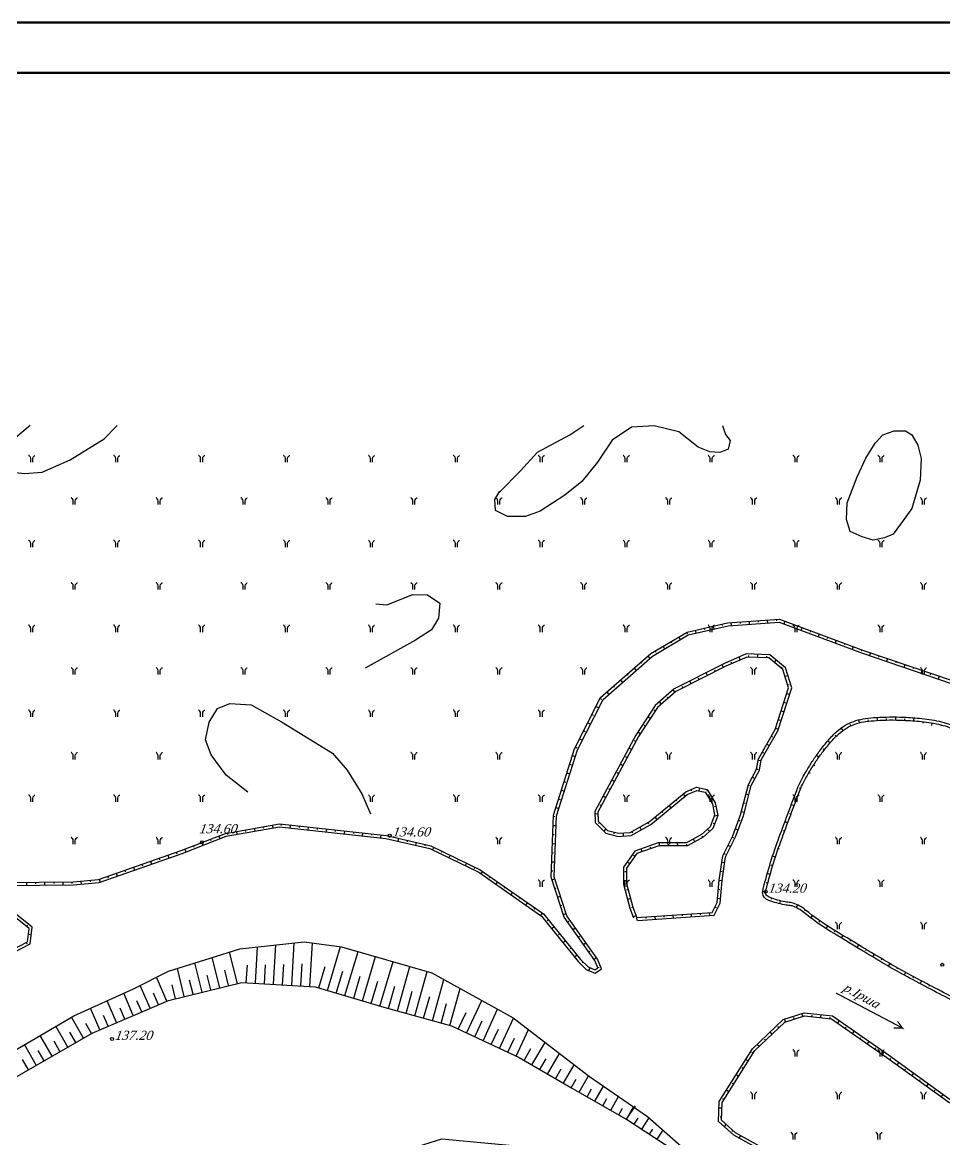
# Model space of a CAD drawing. Header units: millimetres. Extents: x 1400 to 4853, y -623 to 1865.
# Drawn here: x 2923.2 to 3014.5, y 1754.9 to 1865.5 of the extents above; entities that cross this region are included whole.
import ezdxf

# ---------------------------------------------------------------- set-up
doc = ezdxf.new("R2010")
doc.units = ezdxf.units.MM
for name, color, linetype in [('00_Північ', 7, 'Continuous'), ('00_Північ_відмітки', 7, 'Continuous'), ('01_Північ', 7, 'Continuous'), ('Річка', 7, 'Continuous')]:
    doc.layers.add(name, color=color, linetype=linetype)
doc.styles.add('universw', font='timesi.ttf', dxfattribs={"oblique": 10})

# ---------------------------------------------------------------- blocks, each defined once
blk = doc.blocks.new('403')
at = {"color": 0, "linetype": 'Continuous'}
for p, q in [((-0.45, 1.11), (-0.52, 1.11)), ((-0.38, 1.02), (-0.45, 1.11)), ((-0.31, 0.94), (-0.38, 1.02)), ((-0.21, 0.81), (-0.31, 0.94)), ((-0.17, 0.59), (-0.21, 0.81)), ((-0.17, 0), (-0.17, 0.59)), ((0.17, 0.59), (0.21, 0.81)), ((0.17, 0), (0.17, 0.59)), ((0.21, 0.81), (0.31, 0.94)), ((0.31, 0.94), (0.38, 1.02)), ((0.38, 1.02), (0.45, 1.11)), ((0.45, 1.11), (0.52, 1.11))]:
    blk.add_line(p, q, dxfattribs=at)

msp = doc.modelspace()

# ---------------------------------------------------------------- linework, layer by layer
at = {"lineweight": 50}
for points in [[(3351.713, 1865.4673), (3351.713, 1261.4673), (2485.713, 1261.4673), (2485.713, 1865.4673)], [(3346.713, 1860.4673), (3346.713, 1266.4673), (2505.713, 1266.4673), (2505.713, 1860.4673)]]:
    msp.add_lwpolyline(points, close=True, dxfattribs=at)
at = {"layer": '00_Північ', "linetype": 'Continuous'}
for p, q in [((2993.3058, 1806.0882), (2993.3263, 1805.7889)), ((2995.1015, 1806.2114), (2995.1221, 1805.9121)), ((2996.8973, 1806.3346), (2996.9179, 1806.0353)), ((2998.6588, 1806.2206), (2998.5544, 1805.9394)), ((2989.7884, 1805.3379), (2989.855, 1805.0454)), ((2991.5435, 1805.7376), (2991.6101, 1805.4451)), ((3000.3462, 1805.594), (3000.2418, 1805.3127)), ((3002.0336, 1804.9673), (3001.9292, 1804.6861)), ((2988.1441, 1804.66), (2988.2968, 1804.4017)), ((3003.721, 1804.3406), (3003.6166, 1804.0594)), ((2985.0868, 1802.7705), (2985.2846, 1802.5449)), ((2986.5946, 1803.744), (2986.7473, 1803.4857)), ((2995.9736, 1802.6461), (2995.9831, 1802.946)), ((3005.4084, 1803.714), (3005.3039, 1803.4327)), ((3007.1024, 1803.1058), (3007.0057, 1802.8218)), ((2992.5924, 1801.6554), (2992.4576, 1801.9234)), ((2994.2348, 1802.3912), (2994.1142, 1802.6659)), ((2997.6071, 1802.1544), (2997.7995, 1802.3846)), ((3008.8064, 1802.5259), (3008.7097, 1802.2419)), ((3010.5104, 1801.946), (3010.4138, 1801.662)), ((2983.7335, 1801.5836), (2983.9313, 1801.3581)), ((2990.9846, 1800.8462), (2990.8497, 1801.1142)), ((2998.6601, 1800.7809), (2998.9464, 1800.8705)), ((3012.2145, 1801.3661), (3012.1178, 1801.0821)), ((3013.9185, 1800.7862), (3013.8218, 1800.5022)), ((2982.3802, 1800.3968), (2982.578, 1800.1713)), ((2987.7833, 1799.2065), (2987.5854, 1799.432)), ((2989.3767, 1800.0371), (2989.2418, 1800.3051)), ((2981.0269, 1799.21), (2981.2247, 1798.9844)), ((2998.8388, 1799.0651), (2999.1241, 1798.9722)), ((2979.9714, 1797.7919), (2980.2389, 1797.656)), ((2986.4301, 1798.0195), (2986.2323, 1798.245)), ((2998.2815, 1797.3535), (2998.5667, 1797.2606)), ((2979.1565, 1796.1869), (2979.424, 1796.0511)), ((2985.3381, 1796.6055), (2985.0872, 1796.77)), ((3006.03, 1796.1791), (3005.955, 1796.4695)), ((3007.8124, 1796.411), (3007.7941, 1796.7104)), ((3009.6114, 1796.4527), (3009.6161, 1796.7526)), ((3011.409, 1796.3644), (3011.4313, 1796.6635)), ((3013.1968, 1796.162), (3013.1509, 1795.9028)), ((2984.3515, 1795.1), (2984.1006, 1795.2644)), ((2997.7242, 1795.642), (2998.0094, 1795.5491)), ((3004.4054, 1795.4279), (3004.2313, 1795.6722)), ((2978.3416, 1794.5819), (2978.6091, 1794.4461)), ((2996.8578, 1794.0674), (2997.1182, 1793.9184)), ((3003.1107, 1794.1844), (3002.8814, 1794.3779)), ((2977.6327, 1792.9334), (2977.9185, 1792.8422)), ((2983.4769, 1793.528), (2983.2123, 1793.6694)), ((3002.0055, 1792.7644), (3001.7605, 1792.9375)), ((2982.629, 1791.9403), (2982.3644, 1792.0816)), ((2996.0078, 1792.4891), (2996.3031, 1792.4364)), ((2977.0854, 1791.2186), (2977.3712, 1791.1274)), ((2995.4268, 1790.8092), (2995.6911, 1790.6673)), ((3001.0326, 1791.2505), (3001.1454, 1791.1838)), ((2976.5381, 1789.5039), (2976.8239, 1789.4127)), ((2981.7811, 1790.3525), (2981.5165, 1790.4938)), ((2990.1933, 1789.744), (2990.1305, 1789.4506)), ((3000.2078, 1789.6533), (3000.0892, 1789.6993)), ((2980.9332, 1788.7647), (2980.6686, 1788.906)), ((2988.5718, 1789.1346), (2988.7626, 1788.9032)), ((2991.4911, 1788.7125), (2991.2357, 1788.5552)), ((2994.7948, 1789.1377), (2995.0854, 1789.0632)), ((2975.9908, 1787.7891), (2976.2766, 1787.6979)), ((2987.1831, 1787.9894), (2987.3739, 1787.758)), ((2994.348, 1787.3941), (2994.6386, 1787.3196)), ((2999.5627, 1787.9729), (2999.2823, 1788.0794)), ((2980.1675, 1787.1572), (2979.8676, 1787.1509)), ((2985.7943, 1786.8442), (2985.9852, 1786.6128)), ((2992.0059, 1787.0129), (2991.661, 1786.9465)), ((2998.9292, 1786.2881), (2998.648, 1786.3927)), ((2944.3903, 1785.4257), (2944.4422, 1785.1302)), ((2946.1633, 1785.7367), (2946.2151, 1785.4412)), ((2947.9362, 1786.0478), (2947.988, 1785.7523)), ((2949.719, 1786.0606), (2949.6869, 1785.7623)), ((2951.5087, 1785.868), (2951.4766, 1785.5697)), ((2953.2983, 1785.6754), (2953.2662, 1785.3772)), ((2955.088, 1785.4829), (2955.0559, 1785.1846)), ((2956.8777, 1785.2903), (2956.8456, 1784.992)), ((2958.6673, 1785.0977), (2958.6353, 1784.7994)), ((2975.7096, 1786.0278), (2976.0094, 1786.0166)), ((2980.9408, 1785.6714), (2980.7287, 1785.4592)), ((2982.6426, 1785.2733), (2982.6617, 1784.9739)), ((2984.3007, 1785.8515), (2984.4487, 1785.5906)), ((2991.2088, 1785.4389), (2991.0076, 1785.6614)), ((2993.7507, 1785.6978), (2994.0316, 1785.5924)), ((2940.9764, 1784.3308), (2941.0851, 1784.0512)), ((2942.6542, 1784.9829), (2942.7629, 1784.7032)), ((2960.4318, 1784.7573), (2960.3635, 1784.4652)), ((2962.1844, 1784.3469), (2962.116, 1784.0548)), ((2975.6423, 1784.229), (2975.9421, 1784.2178)), ((2986.2448, 1783.9957), (2986.2424, 1784.2957)), ((2988.0447, 1784.0099), (2988.0423, 1784.3099)), ((2989.7438, 1784.4151), (2989.6007, 1784.6788)), ((2993.0166, 1784.0569), (2993.2849, 1783.9226)), ((2998.3072, 1784.599), (2998.2671, 1784.6136)), ((2937.6043, 1783.0718), (2937.7033, 1782.7886)), ((2939.2987, 1783.6788), (2939.4074, 1783.3992)), ((2963.9131, 1783.8688), (2963.7825, 1783.5987)), ((2965.5337, 1783.0854), (2965.4031, 1782.8153)), ((2984.5419, 1783.4241), (2984.4427, 1783.7073)), ((2997.7184, 1782.8981), (2997.4332, 1782.9909)), ((2934.2059, 1781.8839), (2934.3049, 1781.6007)), ((2935.9051, 1782.4779), (2936.0041, 1782.1947)), ((2967.1543, 1782.3021), (2967.0237, 1782.032)), ((2975.575, 1782.4303), (2975.8748, 1782.4191)), ((2983.2857, 1782.2372), (2983.0422, 1782.4123)), ((2992.4082, 1782.386), (2992.7054, 1782.3448)), ((2930.8075, 1780.6961), (2930.9065, 1780.4129)), ((2932.5067, 1781.29), (2932.6057, 1781.0068)), ((2968.7517, 1781.4792), (2968.5799, 1781.2333)), ((2975.6051, 1780.6452), (2975.8902, 1780.7385)), ((2997.194, 1781.1763), (2996.9054, 1781.2583)), ((2923.6223, 1780.3996), (2923.6244, 1780.0996)), ((2925.4222, 1780.4125), (2925.4244, 1780.1125)), ((2927.2222, 1780.4254), (2927.2243, 1780.1254)), ((2929.0183, 1780.5097), (2929.0478, 1780.2112)), ((2970.2273, 1780.4484), (2970.0556, 1780.2025)), ((2982.9756, 1780.5371), (2982.6756, 1780.5371)), ((2992.1619, 1780.6029), (2992.4604, 1780.5731)), ((2971.703, 1779.4176), (2971.5312, 1779.1717)), ((2976.1649, 1778.9345), (2976.4501, 1779.0278)), ((2983.3729, 1778.7897), (2983.0832, 1778.7117)), ((2991.9827, 1778.8119), (2992.2812, 1778.782)), ((2996.7374, 1779.4354), (2996.4396, 1779.4718)), ((2998.1726, 1778.5759), (2998.101, 1778.2846)), ((2973.1786, 1778.3868), (2973.0068, 1778.1409)), ((2974.6542, 1777.3561), (2974.4824, 1777.1101)), ((2976.7248, 1777.2238), (2977.0099, 1777.3171)), ((2991.1687, 1777.3988), (2991.1893, 1777.0995)), ((2999.912, 1778.1566), (2999.7798, 1777.8873)), ((2983.9311, 1777.081), (2983.651, 1776.9736)), ((2983.9857, 1776.9037), (2984.0063, 1776.6045)), ((2985.7814, 1777.0275), (2985.8021, 1776.7282)), ((2987.5772, 1777.1513), (2987.5978, 1776.852)), ((2989.3729, 1777.275), (2989.3936, 1776.9758)), ((3001.3764, 1777.1171), (3001.195, 1776.8781)), ((2923.8151, 1775.2667), (2924.1128, 1775.2295)), ((2975.8197, 1775.9912), (2975.5871, 1775.8017)), ((2977.6892, 1775.7167), (2977.934, 1775.8901)), ((3002.851, 1776.0857), (3002.6888, 1775.8334)), ((3004.3846, 1775.1434), (3004.2288, 1774.887)), ((2946.2741, 1770.4179), (2946.49, 1774.0017)), ((2948.0708, 1770.3097), (2948.3053, 1774.201)), ((2949.8676, 1770.2014), (2950.1205, 1774.4002)), ((2951.6643, 1770.0932), (2951.9236, 1774.3971)), ((2953.4103, 1769.6972), (2954.7018, 1774.0372)), ((2976.9569, 1774.5959), (2976.7244, 1774.4064)), ((2978.7297, 1774.2479), (2978.9745, 1774.4213)), ((3005.9243, 1774.2109), (3005.7693, 1773.9541)), ((2942.742, 1769.9604), (2942.0037, 1772.9554)), ((2944.4896, 1770.3912), (2943.725, 1773.493)), ((2955.1355, 1769.1838), (2956.4351, 1773.5509)), ((2956.8607, 1768.6704), (2958.1645, 1773.0514)), ((2978.0941, 1773.2007), (2977.8616, 1773.0112)), ((2979.7701, 1772.779), (2980.0149, 1772.9524)), ((3007.4674, 1773.2843), (3007.3136, 1773.0267)), ((2939.2466, 1769.0987), (2938.5609, 1771.8802)), ((2940.9943, 1769.5296), (2940.2823, 1772.4178)), ((2958.586, 1768.157), (2959.8939, 1772.552)), ((2960.3182, 1767.668), (2961.5437, 1772.0755)), ((2979.3691, 1771.9538), (2979.2475, 1771.6795)), ((3009.0156, 1772.3662), (3008.8646, 1772.107)), ((2937.5078, 1768.6413), (2936.4941, 1771.003)), ((2962.0524, 1767.1858), (2963.2731, 1771.576)), ((2963.7866, 1766.7036), (2964.9207, 1770.7825)), ((3010.5854, 1771.4855), (3010.4429, 1771.2215)), ((2935.8538, 1767.9313), (2934.8843, 1770.1901)), ((2965.5208, 1766.2214), (2966.5395, 1769.8849)), ((3012.1722, 1770.6358), (3012.0314, 1770.371)), ((3013.764, 1769.7955), (3013.7476, 1769.7642)), ((2932.5456, 1766.5114), (2931.617, 1768.6748)), ((2934.1997, 1767.2214), (2933.2569, 1769.4179)), ((2967.1613, 1765.4847), (2968.6597, 1768.7094)), ((2930.8915, 1765.8015), (2929.9772, 1767.9318)), ((2968.7936, 1764.7262), (2970.2379, 1767.8343)), ((3000.4313, 1767.143), (3000.3407, 1767.429)), ((2929.2871, 1764.9922), (2928.101, 1767.0548)), ((2970.426, 1763.9677), (2971.8138, 1766.9542)), ((2998.7154, 1766.5992), (2998.6248, 1766.8852)), ((3002.2149, 1767.0131), (3002.2468, 1767.3114)), ((3003.8734, 1766.4711), (3004.0453, 1766.7169)), ((2926.1664, 1763.1975), (2924.9905, 1765.2422)), ((2927.7267, 1764.0949), (2926.5457, 1766.1485)), ((2972.0584, 1763.2092), (2973.2762, 1765.83)), ((2997.3939, 1765.3892), (2997.1868, 1765.6063)), ((3005.3483, 1765.4393), (3005.5202, 1765.6851)), ((2924.606, 1762.3002), (2923.4352, 1764.336)), ((2973.6276, 1762.3297), (2974.9279, 1764.5602)), ((2996.0915, 1764.1466), (2995.8844, 1764.3637)), ((3006.8232, 1764.4075), (3006.9952, 1764.6533)), ((2975.1826, 1761.4232), (2976.3667, 1763.4542)), ((3008.2981, 1763.3757), (3008.4701, 1763.6215)), ((2976.7377, 1760.5166), (2977.8054, 1762.3481)), ((2995.0239, 1762.7127), (2994.7697, 1762.8719)), ((3009.7629, 1762.3295), (3009.9382, 1762.5729)), ((2978.2985, 1759.62), (2979.2258, 1761.2562)), ((2994.0684, 1761.1872), (2993.8142, 1761.3464)), ((3011.2233, 1761.2773), (3011.3987, 1761.5207)), ((2979.8644, 1758.7324), (2980.7119, 1760.2276)), ((2993.1129, 1759.6617), (2992.8587, 1759.821)), ((3012.6837, 1760.2251), (3012.8591, 1760.4685)), ((2981.4304, 1757.8449), (2982.2014, 1759.2051)), ((3014.1441, 1759.1729), (3014.3195, 1759.4163)), ((2982.9963, 1756.9573), (2983.873, 1758.2964)), ((2982.9963, 1756.9573), (2983.6909, 1758.1827)), ((2992.4332, 1758.0509), (2992.1335, 1758.0631)), ((2984.5023, 1755.9714), (2985.2352, 1757.091)), ((2992.8445, 1756.4574), (2992.6445, 1756.2338)), ((2986.0083, 1754.9855), (2986.5975, 1755.8856)), ((2994.2554, 1755.3544), (2994.1087, 1755.0926))]:
    msp.add_line(p, q, dxfattribs=at)
at = {"layer": '00_Північ', "color": 250, "linetype": 'Continuous'}
for p, q in [((2994.2037, 1806.1498), (2994.2139, 1806.0002)), ((2995.9994, 1806.273), (2996.0097, 1806.1233)), ((2997.7952, 1806.3962), (2997.8055, 1806.2465)), ((2988.9189, 1805.118), (2988.9952, 1804.9889)), ((2990.6659, 1805.5377), (2990.6992, 1805.3915)), ((2992.421, 1805.9374), (2992.4543, 1805.7911)), ((2999.5025, 1805.9073), (2999.4503, 1805.7667)), ((3001.1899, 1805.2806), (3001.1377, 1805.14)), ((2987.3694, 1804.202), (2987.4457, 1804.0729)), ((3002.8773, 1804.654), (3002.8251, 1804.5133)), ((3004.5647, 1804.0273), (3004.5125, 1803.8867)), ((2985.8199, 1803.286), (2985.8962, 1803.1568)), ((2995.0741, 1802.6745), (2995.0788, 1802.8244)), ((2996.8732, 1802.6177), (2996.8779, 1802.7676)), ((3006.2521, 1803.4006), (3006.1999, 1803.26)), ((3007.9544, 1802.8158), (3007.906, 1802.6738)), ((2984.4101, 1802.1771), (2984.509, 1802.0643)), ((2993.4108, 1802.0293), (2993.3505, 1802.1666)), ((2998.2978, 1801.5773), (2998.394, 1801.6924)), ((3009.6584, 1802.2359), (3009.6101, 1802.0939)), ((3011.3624, 1801.656), (3011.3141, 1801.514)), ((2983.0568, 1800.9902), (2983.1557, 1800.8774)), ((2990.1806, 1800.4417), (2990.1132, 1800.5756)), ((2991.7885, 1801.2508), (2991.7211, 1801.3848)), ((3013.0665, 1801.0762), (3013.0181, 1800.9342)), ((2981.7035, 1799.8034), (2981.8024, 1799.6906)), ((2988.5728, 1799.6325), (2988.5053, 1799.7665)), ((2998.9287, 1799.9219), (2999.0718, 1799.9667)), ((2980.3788, 1798.5944), (2980.5126, 1798.5264)), ((2987.1067, 1798.613), (2987.0078, 1798.7258)), ((2985.8315, 1797.3583), (2985.706, 1797.4405)), ((2998.5602, 1798.2093), (2998.7028, 1798.1629)), ((2979.5639, 1796.9894), (2979.6977, 1796.9215)), ((2998.0028, 1796.4978), (2998.1455, 1796.4513)), ((3006.9159, 1796.333), (3006.8987, 1796.482)), ((3008.7115, 1796.4488), (3008.708, 1796.5988)), ((3010.5108, 1796.4212), (3010.5186, 1796.571)), ((3012.3057, 1796.2871), (3012.2903, 1796.1394)), ((2978.7491, 1795.3844), (2978.8828, 1795.3165)), ((2984.8448, 1795.8528), (2984.7194, 1795.935)), ((3005.183, 1795.8784), (3005.1201, 1796.0146)), ((3014.0767, 1795.974), (3014.0492, 1795.8646)), ((2983.9009, 1794.3219), (2983.7686, 1794.3926)), ((2997.3048, 1794.8486), (2997.435, 1794.7741)), ((3003.7184, 1794.8477), (3003.614, 1794.9555)), ((2977.9342, 1793.7794), (2978.068, 1793.7115)), ((2983.053, 1792.7341), (2982.9207, 1792.8048)), ((2996.4109, 1793.2862), (2996.5411, 1793.2117)), ((3002.5433, 1793.4859), (3002.4251, 1793.5783)), ((2977.3591, 1792.076), (2977.502, 1792.0304)), ((3001.504, 1792.0171), (3001.6237, 1791.9404)), ((2982.2051, 1791.1464), (2982.0728, 1791.217)), ((2995.8495, 1791.6032), (2995.9971, 1791.5768)), ((2976.8118, 1790.3613), (2976.9547, 1790.3157)), ((2981.3572, 1789.5586), (2981.2249, 1789.6292)), ((2989.3482, 1789.5724), (2989.4073, 1789.4345)), ((2991.0192, 1789.4789), (2990.8875, 1789.3978)), ((2995.0182, 1790.0095), (2995.1636, 1789.9723)), ((3000.586, 1790.4692), (3000.5905, 1790.4667)), ((2976.2645, 1788.6465), (2976.4074, 1788.6009)), ((2987.8774, 1788.562), (2987.9728, 1788.4463)), ((2999.8838, 1788.8137), (2999.7622, 1788.8603)), ((2980.5093, 1787.9708), (2980.377, 1788.0414)), ((2986.4887, 1787.4168), (2986.5841, 1787.3011)), ((2991.8358, 1787.8967), (2991.6885, 1787.8683)), ((2994.5714, 1788.2659), (2994.7167, 1788.2286)), ((2948.8242, 1786.1569), (2948.8081, 1786.0078)), ((2975.7432, 1786.9271), (2975.8931, 1786.9215)), ((2980.3042, 1786.3076), (2980.1981, 1786.2015)), ((2985.0835, 1786.2956), (2985.1575, 1786.1651)), ((2991.6876, 1786.1714), (2991.5474, 1786.2246)), ((2994.0669, 1786.5404), (2994.2073, 1786.4877)), ((2999.2445, 1787.131), (2999.1041, 1787.1838)), ((2943.5039, 1785.2701), (2943.5298, 1785.1224)), ((2945.2768, 1785.5812), (2945.3027, 1785.4334)), ((2947.0497, 1785.8923), (2947.0756, 1785.7445)), ((2950.6138, 1785.9643), (2950.5978, 1785.8152)), ((2952.4035, 1785.7717), (2952.3875, 1785.6226)), ((2954.1932, 1785.5792), (2954.1771, 1785.43)), ((2955.9828, 1785.3866), (2955.9668, 1785.2374)), ((2957.7725, 1785.194), (2957.7565, 1785.0449)), ((2975.6759, 1785.1284), (2975.8258, 1785.1228)), ((2981.757, 1785.3507), (2981.7199, 1785.2054)), ((2983.5178, 1785.4075), (2983.5919, 1785.277)), ((2998.6167, 1785.4441), (2998.5207, 1785.4794)), ((2940.1376, 1784.0048), (2940.1919, 1783.865)), ((2941.8153, 1784.6568), (2941.8696, 1784.517)), ((2959.5555, 1784.9625), (2959.5213, 1784.8164)), ((2961.3081, 1784.5521), (2961.2739, 1784.406)), ((2963.0607, 1784.1417), (2963.0265, 1783.9957)), ((2987.1447, 1784.0028), (2987.1436, 1784.1528)), ((2988.9447, 1784.017), (2988.9435, 1784.1693)), ((2990.5349, 1784.8443), (2990.4633, 1784.9761)), ((2993.4193, 1784.8618), (2993.5535, 1784.7946)), ((2938.4539, 1783.3688), (2938.5034, 1783.2272)), ((2964.7234, 1783.4771), (2964.6581, 1783.3421)), ((2975.6086, 1783.3297), (2975.7585, 1783.3241)), ((2983.8112, 1782.9678), (2983.6894, 1783.0554)), ((2985.3913, 1783.7217), (2985.3417, 1783.8632)), ((2992.6139, 1783.252), (2992.7481, 1783.1849)), ((2998.0049, 1783.7513), (2998.0882, 1783.7224)), ((2935.0555, 1782.1809), (2935.105, 1782.0393)), ((2936.7547, 1782.7748), (2936.8042, 1782.6332)), ((2966.344, 1782.6938), (2966.2787, 1782.5587)), ((2967.9646, 1781.9104), (2967.8993, 1781.7754)), ((2997.4481, 1782.0396), (2997.3046, 1782.0834)), ((2931.6571, 1780.9931), (2931.7066, 1780.8515)), ((2933.3563, 1781.587), (2933.4058, 1781.4454)), ((2969.4895, 1780.9638), (2969.4036, 1780.8408)), ((2975.5413, 1781.5309), (2975.6912, 1781.5253)), ((2982.9756, 1781.4371), (2982.8256, 1781.4371)), ((2992.2847, 1781.4945), (2992.4333, 1781.4739)), ((2924.5222, 1780.406), (2924.5233, 1780.2561)), ((2926.3222, 1780.4189), (2926.3233, 1780.2689)), ((2928.1221, 1780.4318), (2928.1232, 1780.2818)), ((2929.914, 1780.5982), (2929.9287, 1780.4489)), ((2970.9652, 1779.933), (2970.8793, 1779.8101)), ((2975.885, 1779.7899), (2976.0276, 1779.8365)), ((2983.1388, 1779.6587), (2982.9939, 1779.6197)), ((2992.0723, 1779.7074), (2992.2216, 1779.6925)), ((2996.9562, 1780.3083), (2996.8111, 1780.3466)), ((2972.4408, 1778.9022), (2972.3549, 1778.7793)), ((2997.3115, 1778.8363), (2997.2606, 1778.6952)), ((2999.057, 1778.4127), (2999.0593, 1778.4342)), ((2973.9164, 1777.8715), (2973.8305, 1777.7485)), ((2976.4449, 1778.0791), (2976.5874, 1778.1258)), ((2983.6091, 1777.9214), (2983.469, 1777.8677)), ((2990.2708, 1777.3369), (2990.2811, 1777.1873)), ((2991.7261, 1777.9634), (2991.8612, 1777.8983)), ((3000.67, 1777.6748), (3000.5761, 1777.5578)), ((2975.251, 1776.6888), (2975.1348, 1776.594)), ((2977.169, 1776.4511), (2977.2914, 1776.5378)), ((2984.8836, 1776.9656), (2984.8939, 1776.816)), ((2986.6793, 1777.0894), (2986.6896, 1776.9397)), ((2988.4751, 1777.2132), (2988.4854, 1777.0635)), ((3002.1037, 1776.5871), (3002.0177, 1776.4642)), ((2923.6345, 1776.041), (2923.7282, 1776.1582)), ((2976.3883, 1775.2936), (2976.272, 1775.1988)), ((3003.6159, 1775.6114), (3003.5378, 1775.4834)), ((2923.6107, 1774.4384), (2923.6795, 1774.3051)), ((2978.2094, 1774.9823), (2978.3318, 1775.069)), ((3005.154, 1774.6765), (3005.0763, 1774.5482)), ((2977.5255, 1773.8983), (2977.4092, 1773.8036)), ((2979.2499, 1773.5134), (2979.3723, 1773.6002)), ((3006.6953, 1773.7467), (3006.618, 1773.6181)), ((2945.3757, 1770.472), (2945.479, 1772.1871)), ((2947.1725, 1770.3638), (2947.285, 1772.2326)), ((2948.9692, 1770.2556), (2949.0911, 1772.2781)), ((2950.766, 1770.1473), (2950.8971, 1772.3236)), ((2952.5477, 1769.9539), (2953.1727, 1772.0541)), ((2978.6893, 1772.5271), (2978.5832, 1772.421)), ((2980.1341, 1771.9601), (2980.2737, 1772.0151)), ((3008.2407, 1772.8238), (3008.1641, 1772.6948)), ((3009.7969, 1771.9194), (3009.7235, 1771.7886)), ((2940.1204, 1769.3142), (2939.771, 1770.7316)), ((2941.8681, 1769.745), (2941.5055, 1771.2158)), ((2943.6158, 1770.1758), (2943.2401, 1771.7)), ((2954.2729, 1769.4405), (2954.9217, 1771.6206)), ((2955.9981, 1768.9271), (2956.649, 1771.1141)), ((3011.3782, 1771.0595), (3011.3074, 1770.9273)), ((2938.3727, 1768.8833), (2938.0365, 1770.2474)), ((2957.7233, 1768.4137), (2958.3763, 1770.6077)), ((2959.4511, 1767.9091), (2960.065, 1770.1171)), ((2961.1853, 1767.4269), (2961.7969, 1769.6263)), ((3012.9675, 1770.2145), (3012.8975, 1770.0819)), ((2935.0267, 1767.5763), (2934.5518, 1768.6829)), ((2936.6808, 1768.2863), (2936.185, 1769.4414)), ((2962.9195, 1766.9447), (2963.5154, 1769.088)), ((2933.3727, 1766.8664), (2932.9048, 1767.9564)), ((2964.6537, 1766.4625), (2965.1919, 1768.3981)), ((2966.3451, 1765.864), (2967.1078, 1767.5054)), ((2930.0673, 1765.4409), (2929.4898, 1766.4451)), ((2931.7186, 1766.1564), (2931.2578, 1767.2299)), ((2967.9775, 1765.1055), (2968.7131, 1766.6887)), ((2999.5734, 1766.8711), (2999.5281, 1767.0141)), ((3001.32, 1767.1089), (3001.336, 1767.2581)), ((3003.1098, 1766.9173), (3003.1258, 1767.0664)), ((2928.5069, 1764.5435), (2927.9151, 1765.5726)), ((2969.6098, 1764.3469), (2970.3184, 1765.8719)), ((2998.045, 1766.0105), (2997.9415, 1766.119)), ((3004.6108, 1765.9552), (3004.6968, 1766.0781)), ((2926.9466, 1763.6462), (2926.3573, 1764.6708)), ((2971.2422, 1763.5884), (2971.8936, 1764.9902)), ((2996.7427, 1764.7679), (2996.6391, 1764.8765)), ((3006.0857, 1764.9234), (3006.1717, 1765.0463)), ((2925.3862, 1762.7488), (2924.7995, 1763.769)), ((2972.8501, 1762.783), (2973.5293, 1763.9481)), ((2974.4051, 1761.8765), (2975.0262, 1762.9418)), ((2995.5016, 1763.4754), (2995.3745, 1763.555)), ((3007.5607, 1763.8916), (3007.6466, 1764.0145)), ((3009.0326, 1762.8556), (3009.1203, 1762.9773)), ((2923.8258, 1761.8515), (2923.2417, 1762.8672)), ((2975.9602, 1760.9699), (2976.5231, 1761.9355)), ((2994.5462, 1761.9499), (2994.419, 1762.0295)), ((3010.4931, 1761.8034), (3010.5808, 1761.9251)), ((2977.5155, 1760.0638), (2978.0104, 1760.937)), ((3011.9535, 1760.7512), (3012.0412, 1760.8729)), ((2979.0814, 1759.1762), (2979.5243, 1759.9575)), ((2993.5907, 1760.4244), (2993.4636, 1760.5041)), ((3013.4139, 1759.699), (3013.5016, 1759.8207)), ((2980.6474, 1758.2887), (2981.052, 1759.0025)), ((2992.6352, 1758.899), (2992.5081, 1758.9786)), ((2982.2133, 1757.4011), (2982.5797, 1758.0475)), ((2983.7493, 1756.4643), (2984.1517, 1757.079)), ((2992.3965, 1757.1516), (2992.2466, 1757.1578)), ((2985.2553, 1755.4785), (2985.5858, 1755.9834)), ((2993.5154, 1755.8575), (2993.4154, 1755.7457))]:
    msp.add_line(p, q, dxfattribs=at)
at = {"layer": '00_Північ', "linetype": 'Continuous', "flags": 128}
for points in [[(2924.0065, 1825.5981), (2921.7345, 1823.6639), (2920.8571, 1822.922), (2920.9245, 1821.6404), (2921.5995, 1821.0334), (2923.4218, 1820.831), (2925.1766, 1820.9659), (2927.9438, 1822.18), (2931.3185, 1824.271), (2932.5923, 1825.5981)], [(2992.4626, 1825.5981), (2992.7757, 1824.704), (2993.2435, 1824.0964), (2993.033, 1823.255), (2992.2144, 1822.9277), (2991.2322, 1822.9745), (2990.0862, 1823.4419), (2988.1684, 1824.9611), (2985.7128, 1825.5688), (2983.4676, 1825.4052), (2981.5732, 1824.1197), (2980.1078, 1821.9615), (2978.5566, 1820.0411), (2976.8897, 1818.6991), (2974.4587, 1817.1258), (2972.977, 1816.5705), (2971.2175, 1816.5705), (2970.0136, 1817.1721), (2969.9441, 1818.2595), (2970.4535, 1819.0924)], [(2970.4178, 1818.9938), (2972.4963, 1821.1133), (2974.193, 1822.9361), (2977.3743, 1824.6741), (2978.7636, 1825.5981)], [(3006.6595, 1822.3476), (3007.5649, 1823.847), (3008.341, 1824.6743), (3009.4533, 1825.0621), (3010.5657, 1825.0621), (3011.2124, 1824.6743), (3011.8074, 1823.6402), (3012.1437, 1822.3217), (3012.0403, 1820.1759), (3011.2124, 1817.3838), (3010.1001, 1815.8326), (3009.3499, 1814.8502), (3008.4962, 1814.4624), (3007.3838, 1814.2297), (3006.2973, 1814.5658), (3005.1073, 1815.1087), (3004.7451, 1816.298), (3004.8227, 1817.9267), (3005.8058, 1820.512), (3006.6853, 1822.4251)], [(2958.174, 1807.949), (2959.2662, 1807.8399), (2961.8328, 1808.8768), (2963.3072, 1808.8222), (2964.5086, 1808.0036), (2964.3994, 1806.5301), (2963.6895, 1805.3841), (2962.1058, 1804.3472), (2957.1365, 1801.5639)], [(2921.59, 1780.385), (2928.238, 1780.4327), (2930.7693, 1780.6827), (2938.9216, 1783.5322), (2943.3022, 1785.2347), (2948.6591, 1786.1747), (2959.2419, 1785.0359), (2963.6186, 1784.0111), (2968.5157, 1781.6441), (2974.7772, 1777.2702), (2978.4408, 1772.7753), (2979.1783, 1772.0383), (2979.8578, 1771.7373), (2980.1394, 1771.9466), (2979.8637, 1772.6469), (2976.8133, 1776.9532), (2975.5182, 1780.9109), (2975.7469, 1787.0247), (2977.8494, 1793.6124), (2980.4221, 1798.6795), (2985.374, 1803.0223), (2988.9792, 1805.1537), (2992.9875, 1806.0664), (2998.1253, 1806.4188), (3006.4292, 1803.3349), (3015.294, 1800.3181)], [(2983.9857, 1776.9037), (2991.4639, 1777.4192), (2991.9428, 1778.4132), (2992.1638, 1780.6221), (2992.4954, 1783.0151), (2993.49, 1785.0031), (2994.2636, 1787.0647), (2995.0372, 1790.0836), (2995.8477, 1791.593), (2996.0319, 1792.6238), (2997.6784, 1795.5016), (2999.0213, 1799.6256), (2998.4511, 1801.4492), (2997.0597, 1802.6118), (2994.8927, 1802.6802), (2992.817, 1801.7684), (2987.86, 1799.2738), (2986.0412, 1797.6783), (2984.1618, 1794.8105), (2980.164, 1787.3242), (2980.1831, 1786.4286), (2981.0914, 1785.5209), (2982.1763, 1785.2435), (2983.3622, 1785.3192), (2985.2292, 1786.3782), (2988.8373, 1789.3536), (2989.897, 1789.8075), (2990.9567, 1789.5805), (2991.7641, 1788.2693), (2992.0063, 1787.011), (2991.5145, 1785.7153), (2990.5757, 1784.8664), (2989.011, 1784.0175), (2986.1721, 1783.9952), (2984.0038, 1783.2356), (2982.9756, 1781.8059), (2982.9756, 1780.2645), (2983.6015, 1777.9413), (2984.0038, 1776.8913)], [(2945.5125, 1789.3246), (2943.3959, 1790.9992), (2941.9068, 1793.0105), (2941.3411, 1794.4892), (2941.6892, 1796.2288), (2942.516, 1797.577), (2943.7345, 1798.0989), (2945.8669, 1797.9684), (2948.8696, 1796.2723), (2953.9176, 1793.1845), (2955.3537, 1791.4884), (2956.7898, 1789.1399), (2957.6602, 1787.1828)], [(2920.6725, 1772.9229), (2923.7186, 1774.494), (2923.8866, 1775.8394), (2922.5367, 1776.9187)], [(2862.8684, 1767.9228), (2864.7129, 1765.7721), (2865.4815, 1764.0823), (2868.1254, 1755.2031), (2868.9201, 1752.8181), (2870.6088, 1750.5861), (2872.352, 1749.1979), (2876.7915, 1747.9186), (2879.8613, 1747.1948), (2884.8204, 1746.8698), (2891.1888, 1747.3573), (2896.9339, 1748.8469), (2903.9318, 1751.3301), (2916.5778, 1757.6832), (2930.1138, 1765.4676), (2937.6657, 1768.709), (2944.9272, 1770.4991), (2952.1852, 1770.0618), (2958.9638, 1768.0446), (2965.6578, 1766.1833), (2972.3573, 1763.0702), (2977.478, 1760.0851), (2983.1961, 1756.844), (2983.1961, 1756.844)], [(2996.4313, 1754.1353), (2993.7808, 1755.6202), (2992.3849, 1756.8684), (2992.4562, 1758.6132), (2995.6704, 1763.7449), (2998.6356, 1766.5739), (3000.5755, 1767.1887), (3003.2582, 1766.9014), (3008.7365, 1763.069), (3014.8537, 1758.6617), (3018.5648, 1756.6329), (3022.0833, 1755.5141), (3022.8278, 1755.4974)], [(2982.9963, 1756.9573), (2990.4425, 1752.0828)], [(2945.8825, 1748.8485), (2950.2085, 1749.9293), (2955.0212, 1750.794), (2961.7806, 1754.0905), (2964.7007, 1755.0092), (2974.5424, 1754.0905), (2981.6719, 1750.6572), (2989.6397, 1745.6156), (2995.075, 1741.5562), (2996.4356, 1740.121), (2998.4009, 1737.1372), (2998.93, 1736.4573), (2999.6854, 1735.8587), (3014.4127, 1728.8189)], [(2945.8825, 1748.8485), (2950.2085, 1749.9293), (2955.0212, 1750.794), (2961.7806, 1754.0905), (2964.7007, 1755.0092), (2974.5424, 1754.0905), (2981.6719, 1750.6572), (2989.6397, 1745.6156), (2995.075, 1741.5562), (2996.4356, 1740.121), (2998.4009, 1737.1372), (2998.93, 1736.4573), (2999.6854, 1735.8587), (3014.4127, 1728.8189)]]:
    msp.add_lwpolyline(points, dxfattribs=at)
at = {"layer": '00_Північ', "color": 5, "linetype": 'Continuous', "flags": 128}
for points in [[(2921.6441, 1780.0854), (2928.2539, 1780.1328), (2930.8344, 1780.3877), (2939.0255, 1783.2507), (2943.3833, 1784.9444), (2948.6692, 1785.8718), (2959.1915, 1784.7396), (2963.5179, 1783.7266), (2968.3636, 1781.3844), (2974.5711, 1777.0482), (2978.218, 1772.5739), (2979.0057, 1771.7867), (2979.8963, 1771.3921), (2980.5027, 1771.8428), (2980.1295, 1772.7907), (2977.0844, 1777.0896), (2975.8199, 1780.9532), (2976.0451, 1786.9725), (2978.1279, 1793.4982), (2980.6634, 1798.4921), (2985.5507, 1802.7783), (2989.0916, 1804.8716), (2993.0314, 1805.7687), (2998.0814, 1806.1151), (3006.3286, 1803.0522), (3015.1949, 1800.0349)], [(2984.1128, 1776.6118), (2991.6585, 1777.1319), (2992.236, 1778.3306), (2992.4618, 1780.5865), (2992.7858, 1782.925), (2993.7653, 1784.8829), (2994.5502, 1786.9745), (2995.3188, 1789.9738), (2996.1346, 1791.4932), (2996.318, 1792.5199), (2997.9541, 1795.3793), (2999.3363, 1799.6237), (2998.7111, 1801.6229), (2997.1726, 1802.9084), (2994.8342, 1802.9822), (2992.6891, 1802.0399), (2987.6909, 1799.5246), (2985.8127, 1797.8769), (2983.9035, 1794.9637), (2979.8624, 1787.3963), (2979.8857, 1786.3017), (2980.9374, 1785.2506), (2982.148, 1784.9411), (2983.4501, 1785.0242), (2985.4, 1786.1301), (2988.9949, 1789.0948), (2989.9274, 1789.4941), (2990.7685, 1789.314), (2991.4798, 1788.1587), (2991.6956, 1787.0378), (2991.2597, 1785.8893), (2990.4011, 1785.113), (2988.9337, 1784.3169), (2986.1199, 1784.2948), (2983.8155, 1783.4875), (2982.6756, 1781.9026), (2982.6756, 1780.2248), (2983.3158, 1777.8483), (2983.6866, 1776.8808)], [(2920.7932, 1772.6476), (2923.9967, 1774.2999), (2924.2051, 1775.9689), (2922.6829, 1777.1859)], [(2906.6603, 1755.382), (2913.6259, 1758.7733), (2914.7852, 1759.7602), (2922.1863, 1763.6082), (2928.3082, 1767.1755), (2934.2129, 1769.8511), (2937.697, 1771.6104), (2941.8047, 1772.8932), (2944.7387, 1773.8095), (2951.0835, 1774.5059), (2954.7913, 1774.0256), (2963.7249, 1771.4455), (2971.7841, 1766.977), (2979.3298, 1761.1763), (2985.0761, 1757.2318)], [(2996.2559, 1753.8897), (2993.6054, 1755.3746), (2992.0794, 1756.7392), (2992.1597, 1758.705), (2995.4361, 1763.936), (2998.4787, 1766.8389), (3000.5449, 1767.4936), (3003.3669, 1767.1915), (3008.9102, 1763.3136), (3015.014, 1758.916), (3018.6833, 1756.9101), (3022.1331, 1755.8131)], [(2985.0761, 1757.2318), (2990.6483, 1752.3012)]]:
    msp.add_lwpolyline(points, dxfattribs=at)
at = {"layer": '00_Північ', "color": 5, "linetype": 'Continuous'}
msp.add_lwpolyline([(3015.1168, 1768.7527, -0.00423258), (3010.4761, 1771.2035, -0.00999614), (3008.5413, 1772.2968, -0.00195547), (3006.1489, 1773.7252, -0.00155243), (3003.148, 1775.5456, -0.03448537), (3000.5117, 1777.4169, 0.08631742), (2999.38, 1778.0559, 0.06515073), (2999.1743, 1778.1002, -0.02467281), (2998.6255, 1778.1724, -0.04566548), (2997.073, 1778.6047, -0.12786644), (2996.5969, 1778.9425, -0.23927215), (2996.4544, 1779.5524, -0.02716774), (2997.9699, 1784.5494, -0.00534063), (2999.9437, 1789.802, -0.03351375), (3000.3227, 1790.613, -0.01010261), (3000.9328, 1791.6678, -0.01145538), (3001.5104, 1792.5739, -0.01640669), (3002.1939, 1793.525, -0.01402817), (3003.0595, 1794.5865, -0.04254362), (3003.9512, 1795.4575, -0.05117479), (3004.8151, 1796.0314, -0.04497118), (3005.6779, 1796.3903, -0.04344295), (3006.6224, 1796.599, -0.01639737), (3007.6889, 1796.7038, -0.01341524), (3008.9977, 1796.7539, -0.0149374), (3010.3733, 1796.7285, -0.01122732), (3012.1991, 1796.599, -0.03809214), (3014.1434, 1796.2666, -0.0415322), (3015.8562, 1795.6827, -0.04129585)], format="xyb", dxfattribs=at)
at = {"layer": '00_Північ', "linetype": 'Continuous'}
msp.add_lwpolyline([(3015.2547, 1769.0192, -0.00423258), (3010.6185, 1771.4676, -0.00999614), (3008.6941, 1772.555, -0.00195547), (3006.3037, 1773.9822, -0.00155243), (3003.3044, 1775.8016, -0.03448537), (3000.7018, 1777.649, 0.08631742), (2999.4806, 1778.3386, 0.06515073), (2999.1988, 1778.3992, -0.02467281), (2998.6793, 1778.4676, -0.04566548), (2997.1794, 1778.8851, -0.12786644), (2996.8265, 1779.1356, -0.23927215), (2996.7458, 1779.4811, -0.02716774), (2998.2518, 1784.4469, -0.00534063), (3000.2234, 1789.6935, -0.03351375), (3000.5854, 1790.4681, -0.01010261), (3001.1894, 1791.5123, -0.01145538), (3001.7596, 1792.4069, -0.01640669), (3002.4316, 1793.342, -0.01402817), (3003.2866, 1794.3905, -0.04254362), (3004.1418, 1795.2259, -0.05117479), (3004.9547, 1795.7659, -0.04497118), (3005.7678, 1796.1041, -0.04344295), (3006.6615, 1796.3016, -0.01639737), (3007.7084, 1796.4044, -0.01341524), (3009.0011, 1796.4539, -0.0149374), (3010.3588, 1796.4288, -0.01122732), (3012.1712, 1796.3004, -0.03809214), (3014.0705, 1795.9756, -0.0415322), (3015.7362, 1795.4077, -0.04129585)], format="xyb", dxfattribs=at)
at = {"layer": '00_Північ_відмітки', "color": 7, "linetype": 'Continuous'}
for centre in [(2959.5689, 1785.0213), (2940.9807, 1784.351), (2996.7417, 1779.4556), (3014.2098, 1772.2378), (2932.1002, 1764.8957)]:
    msp.add_circle(centre, 0.15, dxfattribs=at)
at = {"layer": 'Річка', "color": 0, "linetype": 'Continuous', "lineweight": 30, "const_width": 0.12}
msp.add_lwpolyline([(3003.71, 1769.4387), (3010.2905, 1765.9721), (3009.7884, 1766.6387), (3010.2905, 1765.9721), (3009.4249, 1765.9874)], dxfattribs=at)

# ---------------------------------------------------------------- block references
at = {"layer": '01_Північ', "color": 7, "xscale": 0.6, "yscale": 0.6, "zscale": 0.6}
for p in [(2924.1606, 1821.9561), (2932.5606, 1821.9561), (2940.9606, 1821.9561), (2949.3606, 1821.9561), (2957.7606, 1821.9561), (2966.1606, 1821.9561), (2974.5606, 1821.9561), (2982.9606, 1821.9561), (2991.3606, 1821.9561), (2999.7606, 1821.9561), (3008.1606, 1821.9561), (2928.3606, 1817.7561), (2936.7606, 1817.7561), (2945.1606, 1817.7561), (2953.5606, 1817.7561), (2953.5606, 1817.7561), (2961.9606, 1817.7561), (2970.3606, 1817.7561), (2978.7606, 1817.7561), (2987.1606, 1817.7561), (2995.5606, 1817.7561), (3003.9606, 1817.7561), (3012.3606, 1817.7561), (2924.1606, 1813.5561), (2932.5606, 1813.5561), (2940.9606, 1813.5561), (2949.3606, 1813.5561), (2957.7606, 1813.5561), (2966.1606, 1813.5561), (2974.5606, 1813.5561), (2982.9606, 1813.5561), (2991.3606, 1813.5561), (2999.7606, 1813.5561), (3008.1606, 1813.5561), (2928.3606, 1809.3561), (2936.7606, 1809.3561), (2945.1606, 1809.3561), (2953.5606, 1809.3561), (2953.5606, 1809.3561), (2961.9606, 1809.3561), (2970.3606, 1809.3561), (2978.7606, 1809.3561), (2987.1606, 1809.3561), (2995.5606, 1809.3561), (3003.9606, 1809.3561), (3012.3606, 1809.3561), (2924.1606, 1805.1561), (2932.5606, 1805.1561), (2940.9606, 1805.1561), (2949.3606, 1805.1561), (2957.7606, 1805.1561), (2966.1606, 1805.1561), (2974.5606, 1805.1561), (2982.9606, 1805.1561), (2991.3606, 1805.1561), (2999.7606, 1805.1561), (3008.1606, 1805.1561), (2928.3606, 1800.9561), (2928.3606, 1800.9561), (2936.7606, 1800.9561), (2936.7606, 1800.9561), (2945.1606, 1800.9561), (2945.1606, 1800.9561), (2953.5606, 1800.9561), (2953.5606, 1800.9561), (2953.5606, 1800.9561), (2953.5606, 1800.9561), (2961.9606, 1800.9561), (2961.9606, 1800.9561), (2970.3606, 1800.9561), (2970.3606, 1800.9561), (2978.7606, 1800.9561), (2978.7606, 1800.9561), (2995.5606, 1800.9561), (2995.5606, 1800.9561), (3012.3606, 1800.9561), (2924.1606, 1796.7561), (2932.5606, 1796.7561), (2940.9606, 1796.7561), (2949.3606, 1796.7561), (2957.7606, 1796.7561), (2966.1606, 1796.7561), (2974.5606, 1796.7561), (2991.3606, 1796.7561), (2928.3606, 1792.5561), (2936.7606, 1792.5561), (2961.9606, 1792.5561), (2970.3606, 1792.5561), (2987.1606, 1792.5561), (2995.5606, 1792.5561), (3003.9606, 1792.5561), (3012.3606, 1792.5561), (2924.1606, 1788.3561), (2932.5606, 1788.3561), (2940.9606, 1788.3561), (2957.7606, 1788.3561), (2966.1606, 1788.3561), (2974.5606, 1788.3561), (2982.9606, 1788.3561), (2991.3606, 1788.3561), (2999.7606, 1788.3561), (3008.1606, 1788.3561), (2928.3606, 1784.1561), (2936.7606, 1784.1561), (2970.3606, 1784.1561), (2987.1606, 1784.1561), (3003.9606, 1784.1561), (3012.3606, 1784.1561), (2974.5606, 1779.9561), (2982.9606, 1779.9561), (2991.3606, 1779.9561), (2999.7606, 1779.9561), (3008.1606, 1779.9561), (3003.9606, 1775.7561), (3012.3606, 1775.7561), (2999.7606, 1763.1561), (3008.1606, 1763.1561), (2995.5606, 1758.9561), (3003.9606, 1758.9561), (3012.3606, 1758.9561), (2999.5566, 1754.9685), (3007.9566, 1754.9685)]:
    msp.add_blockref('403', p, dxfattribs=at)

# ---------------------------------------------------------------- texts
at = {"layer": '00_Північ_відмітки', "color": 7, "linetype": 'Continuous', "style": 'universw', "oblique": 10}
for s, p in [('134.60', (2940.7138, 1785.2514)), ('134.60', (2959.8374, 1784.9346)), ('134.20', (2997.0102, 1779.3689)), ('137.20', (2932.3687, 1764.809))]:
    msp.add_text(s, height=0.9, dxfattribs=at).set_placement(p)
at = {"layer": 'Річка', "color": 0, "linetype": 'Continuous', "lineweight": 9, "insert": (3004.783, 1770.5101), "char_height": 0.9, "width": 6.422521, "attachment_point": 1, "rotation": 331.270967, "style": 'universw'}
msp.add_mtext('р.Ірша', dxfattribs=at)

doc.saveas('drawing.dxf')
